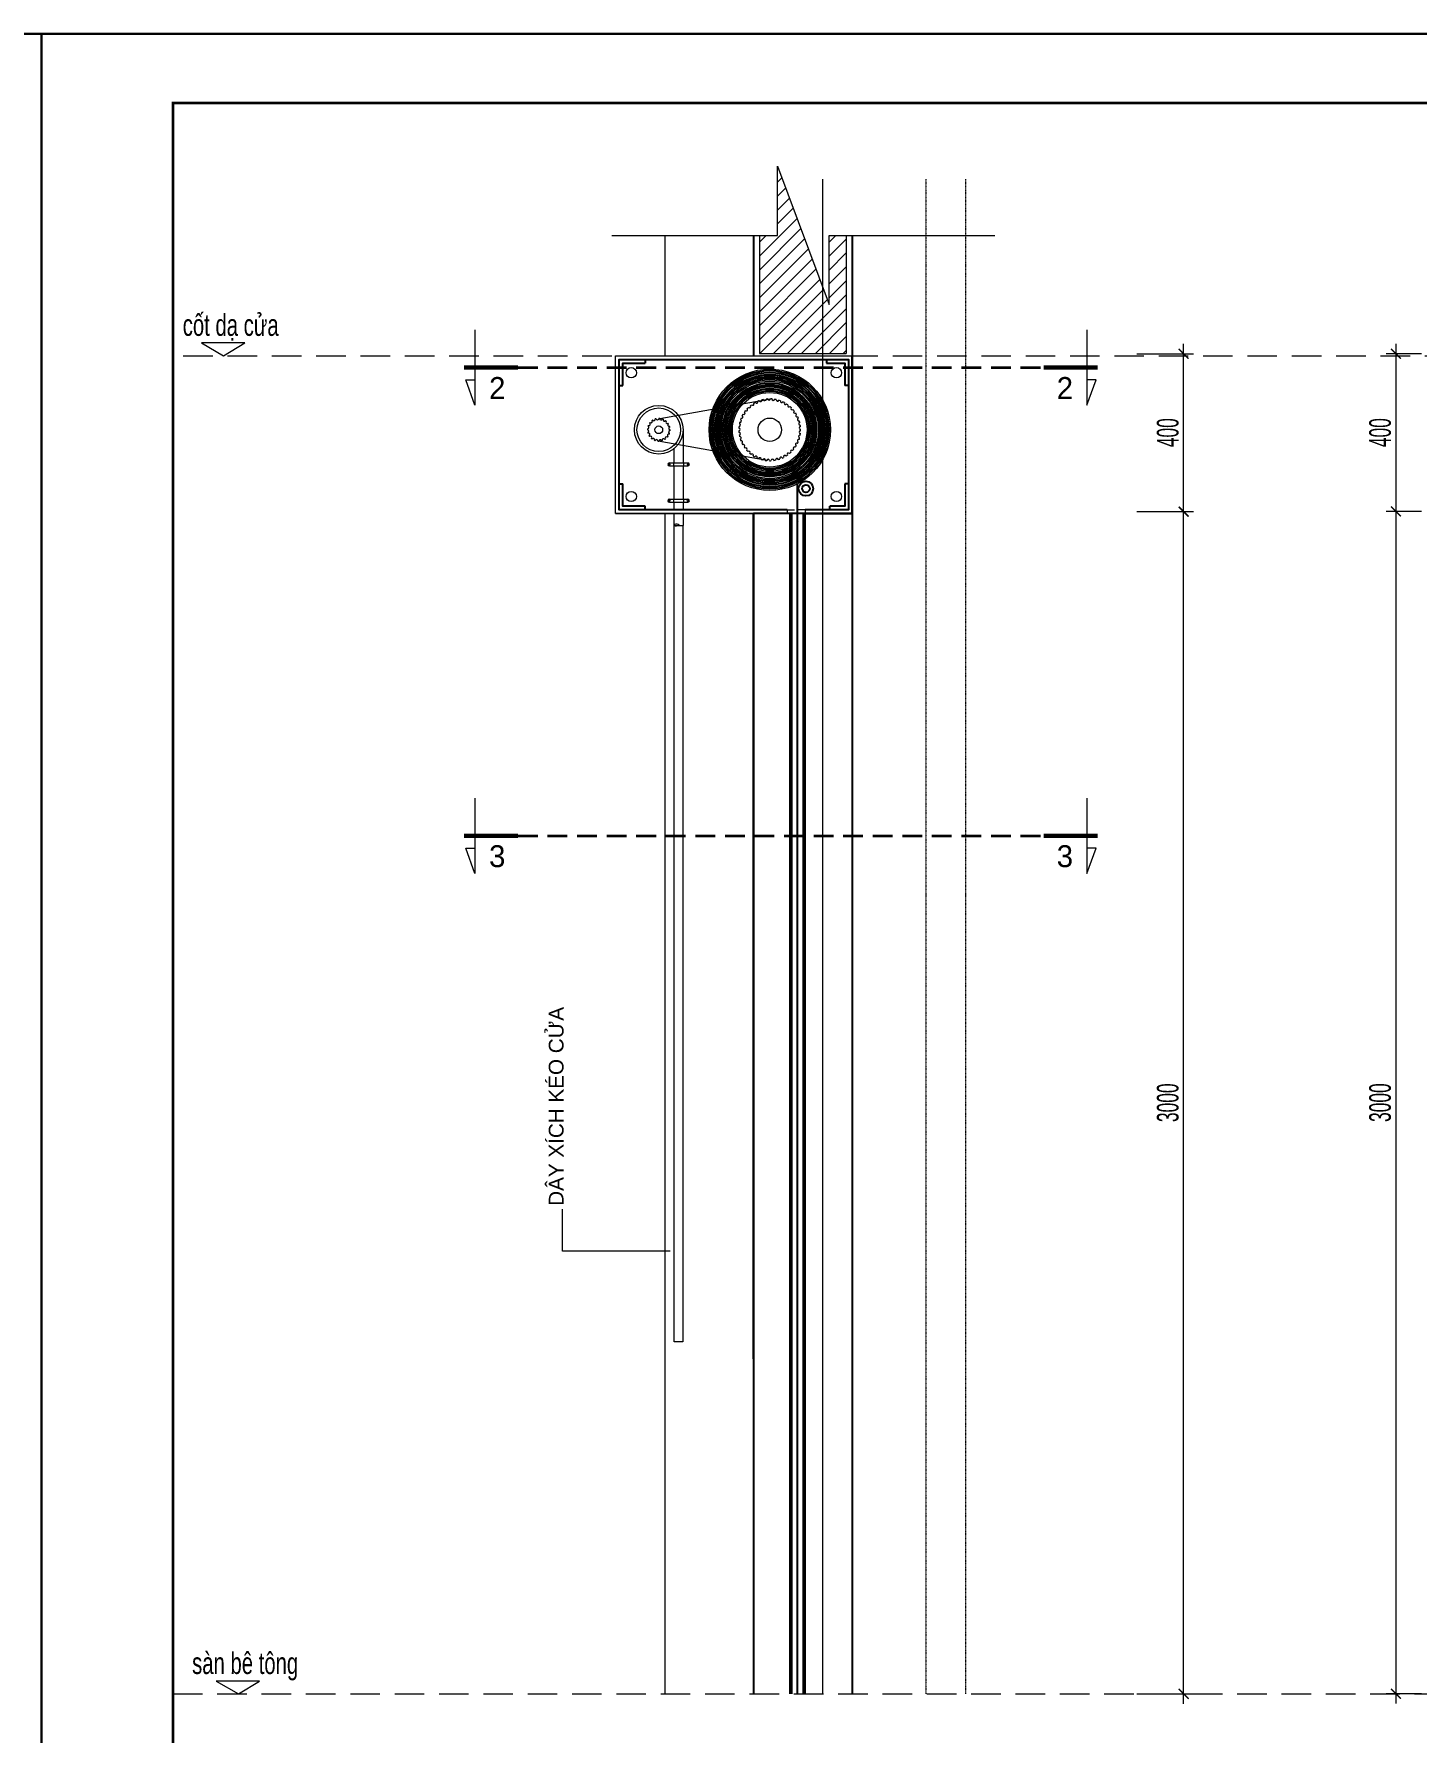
# Model space of a CAD drawing. Header units: millimetres. Extents: x 1336014 to 2939047, y -333549 to -60566.
# Drawn here: x 1477077 to 1480585, y -216427 to -212116 of the extents above; entities that cross this region are included whole.
import ezdxf

# ---------------------------------------------------------------- set-up
doc = ezdxf.new("R2010")
doc.units = ezdxf.units.MM
doc.header["$MEASUREMENT"] = 0
for name, pattern in [('$1$HIDDEN', [0.375, 0.25, -0.125]), ('CENTER', [2, 1.25, -0.25, 0.25, -0.25]), ('CONTINU', [0]), ('DASHDOT', [1, 0.5, -0.25, 0, -0.25]), ('HIDDEN', [0.375, 0.25, -0.125])]:
    doc.linetypes.add(name, pattern=pattern)
for name, color, linetype, lineweight in [('.A-net Truc', 79, 'DASHDOT', 15), ('05.Text', 253, 'Continuous', 18), ('08.Dim', 156, 'Continuous', 15), ('09.Hatch', 250, 'Continuous', 5), ('10.Text', 254, 'Continuous', 18), ('11.Khung bo', 32, 'Continuous', 50), ('12.Khung', 36, 'Continuous', 25), ('13.netcat', 1, 'HIDDEN', 35), ('AUDIT_I_160217234026-0', 7, 'Continuous', 5), ('axis', 144, 'CENTER', 0), ('b-hatch', 251, 'Continuous', 0), ('CA.cat 30', 30, 'Continuous', 35), ('CA.thay 145', 145, 'Continuous', 18), ('DIM', 252, 'Continuous', 20), ('Door-Windows', 142, 'Continuous', 25), ('fur', 33, 'Continuous', 5), ('thick', 31, 'Continuous', 25), ('thin', 251, 'Continuous', 5), ('wall', 4, 'Continuous', 9)]:
    doc.layers.add(name, color=color, linetype=linetype, lineweight=lineweight)
doc.layers.add('Tpl_Bound', color=1, linetype='Continuous', plot=False)
doc.styles.add('KhungTen', font='')
doc.styles.get("Standard").update_dxf_attribs({"font": 'arial.ttf'})
doc.styles.add('TT5_Text Dim', font='hoatbif.shx', dxfattribs={"width": 0.6})
doc.styles.add('VnAvantH', font='')
doc.styles.get('KhungTen').set_extended_font_data('.VnArialH')
doc.styles.get('VnAvantH').set_extended_font_data('.VnAvantH')
doc.linetypes.add('FENCELINE2', pattern='A,0.25,-0.1,[132,ltypeshp.shx,S=0.1,R=0,X=-0.1,Y=0],-0.1,1', length=1.45)
doc.linetypes.add('ZIGZAG', pattern='A,0.0001,-0.2,[131,ltypeshp.shx,S=0.2,R=0,X=-0.2,Y=0],-0.4,[131,ltypeshp.shx,S=0.2,R=180,X=0.2,Y=0],-0.2', length=0.8001)
doc.dimstyles.new('1-200', dxfattribs={"dimscale": 2.5, "dimtxt": 1, "dimasz": 0.6, "dimexe": 1, "dimexo": 0, "dimgap": 0.5, "dimtad": 1, "dimzin": 12, "dimdsep": 46, "dimtxsty": 'Standard', "dimblk": 'ORIGIN', "dimcen": 0.09, "dimdle": 1, "dimclrd": 256, "dimclre": 256, "dimclrt": 1, "dimadec": 0, "dimazin": 3, "dimtfac": 1, "dimtix": 1, "dimtmove": 1, "dimatfit": 2, "dimfxl": 1, "dimtolj": 1, "dimtzin": 0, "dimlwd": -1, "dimlwe": -1, "dimarcsym": 0})
doc.dimstyles.new('TT5_Dim 1-25', dxfattribs={"dimscale": 25, "dimtxt": 2.2, "dimasz": 1, "dimexe": 1, "dimexo": 0, "dimgap": 0.5, "dimtad": 1, "dimdec": 0, "dimzin": 0, "dimdsep": 46, "dimtxsty": 'TT5_Text Dim', "dimblk": 'ARCHTICK', "dimcen": 0, "dimdle": 1, "dimclrd": 256, "dimclre": 256, "dimclrt": 1, "dimadec": 0, "dimazin": 0, "dimtfac": 0.015, "dimtdec": 0, "dimtix": 1, "dimtmove": 2, "dimatfit": 3, "dimldrblk": 'DOT', "dimfxl": 1, "dimtolj": 1, "dimtzin": 0, "dimlwd": -1, "dimlwe": -1, "dimarcsym": 1})

# ---------------------------------------------------------------- blocks, each defined once
blk = doc.blocks.new('100')
at = {"layer": '11.Khung bo', "const_width": 26.7}
blk.add_lwpolyline([(1860913, -945240), (1860913, -916940), (1896063, -916940), (1896063, -945240)], close=True, dxfattribs=at)
blk.add_lwpolyline([(1860913, -945240), (1860913, -916940), (1896063, -916940), (1896063, -945240)], close=True, dxfattribs=at)
blk.add_lwpolyline([(1860913, -945240), (1860913, -916940), (1896063, -916940), (1896063, -945240)], close=True, dxfattribs=at)
at = {"layer": '12.Khung'}
blk.add_lwpolyline([(1901579, -945940), (1901579, -916240), (1859580, -916240), (1859580, -945940)], close=True, dxfattribs=at)
blk.add_lwpolyline([(1901579, -945940), (1901579, -916240), (1859580, -916240), (1859580, -945940)], close=True, dxfattribs=at)
blk.add_lwpolyline([(1901579, -945940), (1901579, -916240), (1859580, -916240), (1859580, -945940)], close=True, dxfattribs=at)
blk = doc.blocks.new('_ARCHTICK')
at = {"const_width": 0.15}
blk.add_lwpolyline([(-0.5, -0.5), (0.5, 0.5)], dxfattribs=at)
blk = doc.blocks.new('*D2452')
at = {"layer": '08.Dim', "ltscale": 200, "transparency": 16777216}
for p, q in [((1479874.5, -212927.1), (1480018.1, -212927.1)), ((1479993.1, -213352.4), (1479993.1, -212902.1)), ((1479874.5, -213327.4), (1480018.1, -213327.4))]:
    blk.add_line(p, q, dxfattribs=at)
at = {"layer": 'Defpoints', "color": 0, "ltscale": 200, "transparency": 16777216}
for p in [(1479874.5, -212927.1), (1479993.1, -212927.1), (1479874.5, -213327.4)]:
    blk.add_point(p, dxfattribs=at)
at = {"layer": '08.Dim', "ltscale": 200, "transparency": 16777216, "xscale": 25, "yscale": 25, "zscale": 25}
for p, rotation in [((1479993.1, -212927.1), 90), ((1479993.1, -213327.4), 270)]:
    blk.add_blockref('_ARCHTICK', p, dxfattribs=dict(at, rotation=rotation))
at = {"layer": '08.Dim', "color": 1, "ltscale": 200, "transparency": 16777216, "insert": (1479953.1, -213127.2), "char_height": 55, "attachment_point": 5, "rotation": 90, "style": 'TT5_Text Dim'}
blk.add_mtext('\\A1;400', dxfattribs=at)
blk = doc.blocks.new('_DOT')
blk.add_line((-0.5, 0), (-1, 0))
at = {"const_width": 0.5}
blk.add_lwpolyline([(-0.25, 0, 1), (0.25, 0, 1)], format="xyb", close=True, dxfattribs=at)
blk = doc.blocks.new('*D2453')
at = {"layer": '08.Dim', "ltscale": 200, "transparency": 16777216}
for p, q in [((1479993.1, -216352.4), (1479993.1, -213302.4)), ((1479874.5, -213327.4), (1480018.1, -213327.4)), ((1479874.5, -216327.4), (1480018.1, -216327.4))]:
    blk.add_line(p, q, dxfattribs=at)
at = {"layer": 'Defpoints', "color": 0, "ltscale": 200, "transparency": 16777216}
for p in [(1479874.5, -213327.4), (1479993.1, -213327.4), (1479874.5, -216327.4)]:
    blk.add_point(p, dxfattribs=at)
at = {"layer": '08.Dim', "ltscale": 200, "transparency": 16777216, "xscale": 25, "yscale": 25, "zscale": 25}
for p, rotation in [((1479993.1, -213327.4), 90), ((1479993.1, -216327.4), 270)]:
    blk.add_blockref('_ARCHTICK', p, dxfattribs=dict(at, rotation=rotation))
at = {"layer": '08.Dim', "color": 1, "ltscale": 200, "transparency": 16777216, "insert": (1479953.1, -214827.4), "char_height": 55, "attachment_point": 5, "rotation": 90, "style": 'TT5_Text Dim'}
blk.add_mtext('\\A1;3000', dxfattribs=at)
blk = doc.blocks.new('*D2441')
at = {"layer": '08.Dim', "ltscale": 200, "transparency": 16777216}
for p, q in [((1480531.7, -213302.1), (1480531.7, -216352.1)), ((1480596.3, -213327.1), (1480506.7, -213327.1)), ((1480596.3, -216327.1), (1480506.7, -216327.1))]:
    blk.add_line(p, q, dxfattribs=at)
at = {"layer": 'Defpoints', "color": 0, "ltscale": 200, "transparency": 16777216}
for p in [(1480596.3, -213327.1, 0), (1480531.7, -216327.1), (1480596.3, -216327.1)]:
    blk.add_point(p, dxfattribs=at)
at = {"layer": '08.Dim', "ltscale": 200, "transparency": 16777216, "xscale": 25, "yscale": 25, "zscale": 25}
for p, rotation in [((1480531.7, -213327.1), 90), ((1480531.7, -216327.1), 270)]:
    blk.add_blockref('_ARCHTICK', p, dxfattribs=dict(at, rotation=rotation))
at = {"layer": '08.Dim', "color": 1, "ltscale": 200, "transparency": 16777216, "insert": (1480491.7, -214827.1), "char_height": 55, "attachment_point": 5, "rotation": 90, "style": 'TT5_Text Dim'}
blk.add_mtext('\\A1;3000', dxfattribs=at)
blk = doc.blocks.new('*D2442')
at = {"layer": '08.Dim', "ltscale": 200, "transparency": 16777216}
for p, q in [((1480596.3, -212927.1), (1480506.7, -212927.1)), ((1480531.7, -212902.1), (1480531.7, -213352.1)), ((1480596.3, -213327.1), (1480506.7, -213327.1))]:
    blk.add_line(p, q, dxfattribs=at)
at = {"layer": 'Defpoints', "color": 0, "ltscale": 200, "transparency": 16777216}
for p in [(1480596.3, -212927.1, 0), (1480531.7, -213327.1), (1480596.3, -213327.1, 0)]:
    blk.add_point(p, dxfattribs=at)
at = {"layer": '08.Dim', "ltscale": 200, "transparency": 16777216, "xscale": 25, "yscale": 25, "zscale": 25}
for p, rotation in [((1480531.7, -212927.1), 90), ((1480531.7, -213327.1), 270)]:
    blk.add_blockref('_ARCHTICK', p, dxfattribs=dict(at, rotation=rotation))
at = {"layer": '08.Dim', "color": 1, "ltscale": 200, "transparency": 16777216, "insert": (1480491.7, -213127.1), "char_height": 55, "attachment_point": 5, "rotation": 90, "style": 'TT5_Text Dim'}
blk.add_mtext('\\A1;400', dxfattribs=at)
blk = doc.blocks.new('_Origin')
at = {"color": 0, "linetype": 'ByBlock', "lineweight": -2}
blk.add_line((0, 0), (-1, 0), dxfattribs=at)
blk.add_circle((0, 0), 0.5, dxfattribs=at)
blk = doc.blocks.new('vet cat')
at = {"layer": 'CA.cat 30', "const_width": 50}
blk.add_lwpolyline([(-82592, -188552), (-81976, -188552)], dxfattribs=at)
at = {"layer": 'CA.thay 145'}
blk.add_line((-82574, -188411), (-82469, -188411), dxfattribs=at)
blk.add_lwpolyline([(-82469, -188983), (-82469, -188122), (-82574, -188411)], dxfattribs=at)
blk = doc.blocks.new('MSDSHDGDFGDF')
at = {"layer": 'CA.cat 30', "xscale": -0.2222222220152616, "yscale": 0.2222222222480923, "zscale": 0.2222222221704821, "rotation": 180}
blk.add_blockref('vet cat', (18217, -41900.5), dxfattribs=at)

msp = doc.modelspace()

# ---------------------------------------------------------------- hatches: boundary and pattern name
at = {"layer": '09.Hatch', "ltscale": 0.5}
h = msp.add_hatch(dxfattribs=at)
h.set_pattern_fill('ANSI31', color=256, scale=200, angle=180, style=0)
h.set_pattern_definition([(225, (-12279, -3106.478), (17.67766953, -17.67766953), [])])
h.paths.add_polyline_path([(1478963.2, -212626.5), (1478917, -212626.5), (1478917, -212926), (1479077, -212926), (1479077, -212757), (1478963.2, -212451.2)])
h.paths.add_polyline_path([(1479093.7, -212801.7), (1479077, -212757), (1479077, -212926), (1479137, -212926), (1479137, -212626.5), (1479093.7, -212626.5)])

# ---------------------------------------------------------------- linework, layer by layer
at = {"layer": '.A-net Truc', "linetype": '$1$HIDDEN', "ltscale": 300}
for p, q in [((1477455, -212932.1, 0), (1486216.5, -212932.1)), ((1477429.1, -216327.5), (1486176.3, -216327.5))]:
    msp.add_line(p, q, dxfattribs=at)
for p, q in [((1478627.4, -212941.4), (1478627.4, -212950.6)), ((1479086.7, -212941.4), (1479086.7, -212950.6)), ((1479152, -213332.1), (1479152, -212932.1)), ((1478561.3, -213007.4), (1478570.6, -213007.4)), ((1479142.8, -213007.4), (1479133.5, -213007.4)), ((1478561.3, -213256.8), (1478570.6, -213256.8)), ((1479142.8, -213256.8), (1479133.5, -213256.8)), ((1478627.4, -213322.8), (1478627.4, -213313.5)), ((1479095.3, -213322.8), (1479095.3, -213313.5)), ((1479033.4, -213332.1), (1479152, -213332.1))]:
    msp.add_line(p, q)
at = {"linetype": 'ZIGZAG', "ltscale": 100}
msp.add_line((1479013, -213256.8), (1479013, -216327.5), dxfattribs=at)
at = {"elevation": 0}
for points in [[(1478987.1, -213322.8), (1478561.3, -213322.8), (1478561.3, -212941.4), (1479142.8, -212941.4), (1479142.8, -213322.8), (1479033.4, -213322.8)], [(1478570.6, -213007.4), (1478570.6, -212950.6), (1478627.4, -212950.6)], [(1479086.7, -212950.6), (1479133.5, -212950.6), (1479133.5, -213007.4)], [(1478627.4, -213313.5), (1478570.6, -213313.5), (1478570.6, -213256.8)], [(1479133.5, -213256.8), (1479133.5, -213313.5), (1479095.3, -213313.5)]]:
    msp.add_lwpolyline(points, dxfattribs=at)
at = {"linetype": 'ZIGZAG', "ltscale": 0.2}
for radius in [150, 139.8, 130.4, 118.6, 109.6, 98.7]:
    msp.add_circle((1478943.1, -213119.8), radius, dxfattribs=at)
for radius in [18.5, 9.68]:
    msp.add_circle((1479034.8, -213269.1), radius)
at = {"layer": '13.netcat', "ltscale": 200}
for p, q in [((1478304.6, -212961.9), (1479638.1, -212961.9)), ((1478304.6, -214150), (1479638.1, -214150))]:
    msp.add_line(p, q, dxfattribs=at)
at = {"layer": 'AUDIT_I_160217234026-0', "elevation": 0}
for points in [[(1477557.4, -212932.1), (1477611.2, -212899.6), (1477501.1, -212899.6)], [(1477595, -216327.5), (1477648.8, -216295), (1477538.7, -216295)]]:
    msp.add_lwpolyline(points, close=True, dxfattribs=at)
at = {"layer": 'axis'}
msp.add_line((1479077, -212484, 0), (1479077, -216327.5), dxfattribs=at)
at = {"layer": 'b-hatch', "linetype": 'FENCELINE2'}
for p, q in [((1478663.9, -213091), (1478944.7, -213041.4)), ((1478936, -213197.8), (1478660.4, -213148.6))]:
    msp.add_line(p, q, dxfattribs=at)
at = {"layer": 'b-hatch'}
for radius in [61.7, 55.3, 9.81]:
    msp.add_circle((1478661.6, -213119.8), radius, dxfattribs=at)
for centre, radius, start, end in [((1478943.1, -213119.8), 78.4, 125.8019, 128.8372), ((1478900.1, -213054.3), 3.39, 214.5607, 32.0783), ((1478943.1, -213119.8), 78.4, 117.8019, 120.8372), ((1478909.6, -213048.9), 3.39, 206.5607, 24.0783), ((1478943.1, -213119.8), 78.4, 109.8019, 112.8372), ((1478919.8, -213045), 3.39, 198.5607, 16.0783), ((1478943.1, -213119.8), 78.4, 101.8019, 104.8372), ((1478930.4, -213042.4), 3.39, 190.5607, 8.0783), ((1478943.1, -213119.8), 78.4, 93.8019, 96.8372), ((1478941.3, -213041.4), 3.39, 182.5607, 0.0783), ((1478943.1, -213119.8), 78.4, 85.8019, 88.8372), ((1478952.2, -213041.9), 3.39, 174.5607, 352.0783), ((1478943.1, -213119.8), 78.4, 77.8019, 80.8372), ((1478963, -213044), 3.39, 166.5607, 344.0783), ((1478943.1, -213119.8), 78.4, 69.8019, 72.8372), ((1478973.3, -213047.5), 3.39, 158.5607, 336.0783), ((1478943.1, -213119.8), 78.4, 61.8019, 64.8372), ((1478983.1, -213052.4), 3.39, 150.5607, 328.0783), ((1478943.1, -213119.8), 78.4, 53.8019, 56.8372), ((1478992.1, -213058.6), 3.39, 142.5607, 320.0783), ((1478642, -213098.5), 3.39, 226.0091, 39.2589), ((1478661.6, -213119.8), 28.8, 121.3842, 125.8839), ((1478649.5, -213093.6), 3.39, 208.0091, 21.2589), ((1478661.6, -213119.8), 28.8, 103.3842, 107.8839), ((1478658.2, -213091.1), 3.39, 190.0091, 3.2589), ((1478661.6, -213119.8), 28.8, 85.3842, 89.8839), ((1478667.2, -213091.5), 3.39, 172.0091, 345.2589), ((1478661.6, -213119.8), 28.8, 67.3842, 71.8839), ((1478675.7, -213094.6), 3.39, 154.0091, 327.2589), ((1478661.6, -213119.8), 28.8, 49.3842, 53.8839), ((1478682.8, -213100.2), 3.39, 136.0091, 309.2589), ((1478943.1, -213119.8), 78.4, 165.8019, 168.8372), ((1478868, -213097.3), 3.39, 254.5607, 72.0783), ((1478943.1, -213119.8), 78.4, 157.8019, 160.8372), ((1478871.9, -213087), 3.39, 246.5607, 64.0783), ((1478943.1, -213119.8), 78.4, 149.8019, 152.8372), ((1478877.1, -213077.4), 3.39, 238.5607, 56.0783), ((1478943.1, -213119.8), 78.4, 141.8019, 144.8372), ((1478883.7, -213068.7), 3.39, 230.5607, 48.0783), ((1478943.1, -213119.8), 78.4, 133.8019, 136.8372), ((1478891.4, -213060.9), 3.39, 222.5607, 40.0783), ((1478943.1, -213119.8), 78.4, 45.8019, 48.8372), ((1479000.1, -213066), 3.39, 134.5607, 312.0783), ((1478943.1, -213119.8), 78.4, 37.8019, 40.8372), ((1479007, -213074.5), 3.39, 126.5607, 304.0783), ((1478943.1, -213119.8), 78.4, 29.8019, 32.8372), ((1479012.7, -213083.8), 3.39, 118.5607, 296.0783), ((1479017, -213093.8), 3.39, 110.5607, 288.0783), ((1478943.1, -213119.8), 78.4, 21.8019, 24.8372), ((1478943.1, -213119.8), 78.4, 13.8019, 16.8372), ((1478661.6, -213119.8), 28.8, 175.3842, 179.8839), ((1478632.9, -213123.1), 3.39, 280.0091, 93.2589), ((1478633.3, -213114.1), 3.39, 262.0091, 75.2589), ((1478661.6, -213119.8), 28.8, 193.3842, 197.8839), ((1478635.4, -213131.8), 3.39, 298.0091, 111.2589), ((1478661.6, -213119.8), 28.8, 157.3842, 161.8839), ((1478636.4, -213105.6), 3.39, 244.0091, 57.2589), ((1478661.6, -213119.8), 28.8, 211.3842, 215.8839), ((1478640.4, -213139.3), 3.39, 316.0091, 129.2589), ((1478661.6, -213119.8), 28.8, 139.3842, 143.8839), ((1478661.6, -213119.8), 28.8, 229.3842, 233.8839), ((1478647.4, -213144.9), 3.39, 334.0091, 147.2589), ((1478673.6, -213146), 3.39, 28.0091, 201.2589), ((1478661.6, -213119.8), 28.8, 301.3842, 305.8839), ((1478681.1, -213141), 3.39, 46.0091, 219.2589), ((1478686.7, -213133.9), 3.39, 64.0091, 237.2589), ((1478661.6, -213119.8), 28.8, 319.3842, 323.8839), ((1478687.8, -213107.7), 3.39, 118.0091, 291.2589), ((1478661.6, -213119.8), 28.8, 31.3842, 35.8839), ((1478689.8, -213125.4), 3.39, 82.0091, 255.2589), ((1478690.2, -213116.4), 3.39, 100.0091, 273.2589), ((1478661.6, -213119.8), 28.8, 337.3842, 341.8839), ((1478661.6, -213119.8), 28.8, 13.3842, 17.8839), ((1478661.6, -213119.8), 28.8, 355.3842, 359.8839), ((1478864.8, -213118.8), 3.39, 270.5607, 88.0783), ((1478943.1, -213119.8), 78.4, 181.8019, 184.8372), ((1478943.1, -213119.8), 78.4, 173.8019, 176.8372), ((1478865.4, -213129.7), 3.39, 278.5607, 96.0783), ((1478865.6, -213107.9), 3.39, 262.5607, 80.0783), ((1478943.1, -213119.8), 78.4, 189.8019, 192.8372), ((1478867.5, -213140.5), 3.39, 286.5607, 104.0783), ((1478943.1, -213119.8), 78.4, 197.8019, 200.8372), ((1479019.5, -213137), 3.39, 78.5607, 256.0783), ((1479019.9, -213104.4), 3.39, 102.5607, 280.0783), ((1478943.1, -213119.8), 78.4, 341.8019, 344.8372), ((1479021.2, -213126.2), 3.39, 86.5607, 264.0783), ((1479021.3, -213115.2), 3.39, 94.5607, 272.0783), ((1478943.1, -213119.8), 78.4, 349.8019, 352.8372), ((1478943.1, -213119.8), 78.4, 5.8019, 8.8372), ((1478943.1, -213119.8), 78.4, 357.8019, 0.8372), ((1478661.6, -213119.8), 28.8, 247.3842, 251.8839), ((1478655.9, -213148), 3.39, 352.0091, 165.2589), ((1478661.6, -213119.8), 28.8, 265.3842, 269.8839), ((1478664.9, -213148.4), 3.39, 10.0091, 183.2589), ((1478661.6, -213119.8), 28.8, 283.3842, 287.8839), ((1478871.1, -213150.8), 3.39, 294.5607, 112.0783), ((1478943.1, -213119.8), 78.4, 205.8019, 208.8372), ((1478876.2, -213160.5), 3.39, 302.5607, 120.0783), ((1478943.1, -213119.8), 78.4, 213.8019, 216.8372), ((1478882.5, -213169.4), 3.39, 310.5607, 128.0783), ((1478943.1, -213119.8), 78.4, 221.8019, 224.8372), ((1478890, -213177.4), 3.39, 318.5607, 136.0783), ((1478943.1, -213119.8), 78.4, 229.8019, 232.8372), ((1478898.5, -213184.2), 3.39, 326.5607, 144.0783), ((1478943.1, -213119.8), 78.4, 237.8019, 240.8372), ((1478907.9, -213189.8), 3.39, 334.5607, 152.0783), ((1478981.5, -213188.1), 3.39, 30.5607, 208.0783), ((1478943.1, -213119.8), 78.4, 301.8019, 304.8372), ((1478990.6, -213182.1), 3.39, 38.5607, 216.0783), ((1478943.1, -213119.8), 78.4, 309.8019, 312.8372), ((1478998.8, -213174.9), 3.39, 46.5607, 224.0783), ((1478943.1, -213119.8), 78.4, 317.8019, 320.8372), ((1479005.9, -213166.6), 3.39, 54.5607, 232.0783), ((1478943.1, -213119.8), 78.4, 325.8019, 328.8372), ((1479011.8, -213157.4), 3.39, 62.5607, 240.0783), ((1479016.4, -213147.4), 3.39, 70.5607, 248.0783), ((1478943.1, -213119.8), 78.4, 333.8019, 336.8372), ((1478943.1, -213119.8), 78.4, 245.8019, 248.8372), ((1478918, -213194), 3.39, 342.5607, 160.0783), ((1478943.1, -213119.8), 78.4, 253.8019, 256.8372), ((1478928.6, -213196.8), 3.39, 350.5607, 168.0783), ((1478943.1, -213119.8), 78.4, 261.8019, 264.8372), ((1478939.4, -213198), 3.39, 358.5607, 176.0783), ((1478943.1, -213119.8), 78.4, 269.8019, 272.8372), ((1478950.4, -213197.8), 3.39, 6.5607, 184.0783), ((1478943.1, -213119.8), 78.4, 277.8019, 280.8372), ((1478961.2, -213196), 3.39, 14.5607, 192.0783), ((1478943.1, -213119.8), 78.4, 285.8019, 288.8372), ((1478971.6, -213192.7), 3.39, 22.5607, 200.0783), ((1478943.1, -213119.8), 78.4, 293.8019, 296.8372)]:
    msp.add_arc(centre, radius, start, end, dxfattribs=at)
at = {"layer": 'DIM'}
for p, q in [((1478552, -213332.1), (1478552, -212932.1)), ((1479152, -213332.1), (1479152, -212932.1)), ((1478723.3, -213119.8), (1478723.3, -213204)), ((1478699.7, -213168.3), (1478699.7, -213204)), ((1478688.5, -213204), (1478735.4, -213204)), ((1478688.5, -213211.6), (1478735.4, -213211.6)), ((1478698.7, -213204), (1478698.7, -213211.6)), ((1478699.7, -213211.6), (1478699.7, -213296)), ((1478723.3, -213211.6), (1478723.3, -213296)), ((1478724.3, -213204), (1478724.3, -213211.6)), ((1478688.5, -213296), (1478735.4, -213296)), ((1478688.5, -213303.6), (1478735.4, -213303.6)), ((1478698.7, -213296), (1478698.7, -213303.6)), ((1478699.7, -213303.6), (1478699.7, -213322.8)), ((1478723.3, -213303.6), (1478723.3, -213322.8)), ((1478724.3, -213296), (1478724.3, -213303.6)), ((1478552, -213332.1), (1478987.1, -213332.1)), ((1478699.7, -213332.1), (1478699.7, -213362.6)), ((1478723.3, -213332.1), (1478723.3, -213362.6)), ((1478987.1, -213322.8), (1479006, -213322.8)), ((1478987.1, -213322.8), (1478987.1, -213332.1)), ((1478987.1, -213332.1), (1479006, -213332.1)), ((1479033.4, -213322.8), (1479016.2, -213322.8)), ((1479033.4, -213332.1), (1479016.2, -213332.1)), ((1479033.4, -213322.8), (1479033.4, -213332.1))]:
    msp.add_line(p, q, dxfattribs=at)
msp.add_lwpolyline([(1478542.8, -212626.5), (1478963.2, -212626.5), (1478963.2, -212451.2), (1479093.7, -212801.7), (1479093.7, -212626.5), (1479514.1, -212626.5)], dxfattribs=at)
at = {"layer": 'DIM', "elevation": 0}
msp.add_lwpolyline([(1478987.1, -213332.1), (1478552, -213332.1), (1478552, -212932.1), (1479152, -212932.1), (1479152, -213332.1), (1479033.4, -213332.1)], dxfattribs=at)
at = {"layer": 'DIM'}
for centre, radius in [((1478591.9, -212975.1), 13.1), ((1478943.1, -213119.8), 154), ((1479112.1, -212975.1), 13.1), ((1478943.1, -213119.8), 146.3), ((1478943.1, -213119.8), 144.1), ((1478943.1, -213119.8), 136), ((1478943.1, -213119.8), 134.1), ((1478943.1, -213119.8), 126.5), ((1478943.1, -213119.8), 123.4), ((1478943.1, -213119.8), 114.8), ((1478943.1, -213119.8), 113.2), ((1478943.1, -213119.8), 105.4), ((1478943.1, -213119.8), 102.4), ((1478943.1, -213119.8), 94.6), ((1478688.5, -213207.8), 1.51), ((1478735.4, -213207.8), 1.51), ((1478591.9, -213289.1), 13.1), ((1478688.5, -213299.8), 1.51), ((1478735.4, -213299.8), 1.51), ((1479112.1, -213289.1), 13.1)]:
    msp.add_circle(centre, radius, dxfattribs=at)
for centre, radius, start, end in [((1478688.5, -213207.8), 3.79, 90, 270), ((1478735.4, -213207.8), 3.79, 270, 90), ((1478688.5, -213299.8), 3.79, 90, 270), ((1478735.4, -213299.8), 3.79, 270, 90), ((1478707, -213368), 9.03, 61.3446, 143.0047), ((1479021.2, -213353.1), 5, 180, 186.5443), ((1478704.4, -213350.1), 13.4, 249.6219, 306.6827), ((1478720.4, -213346.5), 16.3, 236.2455, 280.3353)]:
    msp.add_arc(centre, radius, start, end, dxfattribs=at)
at = {"layer": 'Door-Windows'}
for p, q in [((1478902, -212626, 0), (1478902, -212932.1, 0)), ((1479152, -212626, 0), (1479152, -213332.1)), ((1479152, -212641, 0), (1479152, -212932.1)), ((1479152, -213332.1), (1478902, -213332.1))]:
    msp.add_line(p, q, dxfattribs=at)
at = {"layer": 'thick', "linetype": 'Continuous'}
msp.add_line((1478902, -215477.5), (1478902, -213332.1), dxfattribs=at)
at = {"layer": 'thick', "elevation": 0}
for points in [[(1478902, -213332.1), (1478902, -216327.5)], [(1478993.7, -213332.1), (1478993.7, -216327.5)], [(1478997.9, -213332.1), (1478997.9, -216327.5)], [(1479028, -213332.1), (1479028, -216327.5)], [(1479032.2, -213332.1), (1479032.2, -216327.5)], [(1479152, -213332.1), (1479152, -216327.5)]]:
    msp.add_lwpolyline(points, dxfattribs=at)
at = {"layer": 'thin', "linetype": 'HIDDEN', "ltscale": 0.5}
for p, q in [((1479339.5, -212484, 0), (1479339.5, -216327.5)), ((1479439.5, -212484, 0), (1479439.5, -216327.5))]:
    msp.add_line(p, q, dxfattribs=at)
at = {"layer": 'thin'}
for p, q in [((1478677, -212626), (1478677, -212932.1, 0)), ((1478677, -212932.5, 0), (1478677, -212932.1)), ((1478677, -213332.1, 0), (1478677, -216327.5))]:
    msp.add_line(p, q, dxfattribs=at)
at = {"layer": 'thin', "linetype": 'Continuous', "ltscale": 5, "elevation": 0}
msp.add_lwpolyline([(1478701, -213362.3), (1478722.3, -213362.3), (1478722.3, -215434.4), (1478701, -215434.4)], close=True, dxfattribs=at)
at = {"layer": 'Tpl_Bound', "color": 1}
for points in [[(1466595.8, -219540.4), (1466595.8, -212115.5), (1477095.7, -212115.5), (1477095.7, -219540.4)], [(1477095.7, -219540.4), (1477095.7, -212115.5), (1487595.6, -212115.5), (1487595.6, -219540.4)]]:
    msp.add_lwpolyline(points, close=True, dxfattribs=at)
at = {"layer": 'wall'}
for p, q in [((1478917, -212626, 0), (1478917, -212926, 0)), ((1479137, -212626, 0), (1479137, -212926)), ((1478917, -212926, 0), (1479137, -212926))]:
    msp.add_line(p, q, dxfattribs=at)
at = {"layer": 'wall', "ltscale": 0.2}
msp.add_circle((1478943.1, -213119.8), 29.7, dxfattribs=at)

# ---------------------------------------------------------------- block references
at = {"layer": '05.Text', "xscale": 0.25, "yscale": 0.25, "zscale": 0.25}
for p in [(1001700.9, 16944.5), (1012200.8, 16944.5)]:
    msp.add_blockref('100', p, dxfattribs=at)
at = {"layer": 'CA.thay 145'}
for p in [(1478304.6, -212961.9), (1478304.6, -214150)]:
    msp.add_blockref('MSDSHDGDFGDF', p, dxfattribs=at)
at = {"layer": 'CA.thay 145', "xscale": -1}
for p in [(1479638.1, -212961.9), (1479638.1, -214150)]:
    msp.add_blockref('MSDSHDGDFGDF', p, dxfattribs=at)

# ---------------------------------------------------------------- texts
at = {"layer": '10.Text', "style": 'TT5_Text Dim', "width": 0.7}
for s, p in [('cèt d¹ cöa', (1477453.9, -212881.5, 0)), ('sµn bª t«ng', (1477477.7, -216276.9))]:
    msp.add_text(s, height=55, dxfattribs=at).set_placement(p)
at = {"layer": 'AUDIT_I_160217234026-0', "style": 'VnAvantH'}
for s, rotation, p in [('2', 360, (1478231.1, -213041.6)), ('2', 0, (1479671.2, -213041.6)), ('3', 360, (1478231.1, -214229.6)), ('3', 0, (1479671.2, -214229.6))]:
    msp.add_text(s, height=55.6, rotation=rotation, dxfattribs=at).set_placement(p)
at = {"layer": 'fur', "color": 1, "ltscale": 22, "insert": (1478382.5, -215088.9, 0), "char_height": 37.5, "attachment_point": 1, "rotation": 90, "style": 'KhungTen'}
msp.add_mtext('d©y xÝch kÐo cöa', dxfattribs=at)

# ---------------------------------------------------------------- dimensions: what is measured, and where the dimension line sits
at = {"layer": '08.Dim', "ltscale": 200}
for base, p1, p2, picture, middle in [((1479993.1, -212927.1), (1479874.5, -213327.4), (1479874.5, -212927.1), '*D2452', (1479953.1, -213127.2)), ((1480531.7, -213327.1), (1480596.3, -212927.1, 0), (1480596.3, -213327.1, 0), '*D2442', (1480491.7, -213127.1)), ((1479993.1, -213327.4), (1479874.5, -216327.4), (1479874.5, -213327.4), '*D2453', (1479953.1, -214827.4)), ((1480531.7, -216327.1), (1480596.3, -213327.1, 0), (1480596.3, -216327.1), '*D2441', (1480491.7, -214827.1))]:
    dim = msp.add_linear_dim(base=base, p1=p1, p2=p2, angle=90, dimstyle='TT5_Dim 1-25', dxfattribs=at)
    dim.commit()
    dim.dimension.update_dxf_attribs({"geometry": picture, "text_midpoint": middle})

# ---------------------------------------------------------------- leaders
at = {"layer": 'DIM', "linetype": 'CONTINU'}
msp.add_leader([(1478690.9, -215204.4, 0), (1478417.1, -215204.4, 0), (1478417.1, -215097.6, 0)], dimstyle='1-200', override={"dimgap": 0.5, "dimtad": 0}, dxfattribs=at)

doc.saveas('drawing.dxf')
